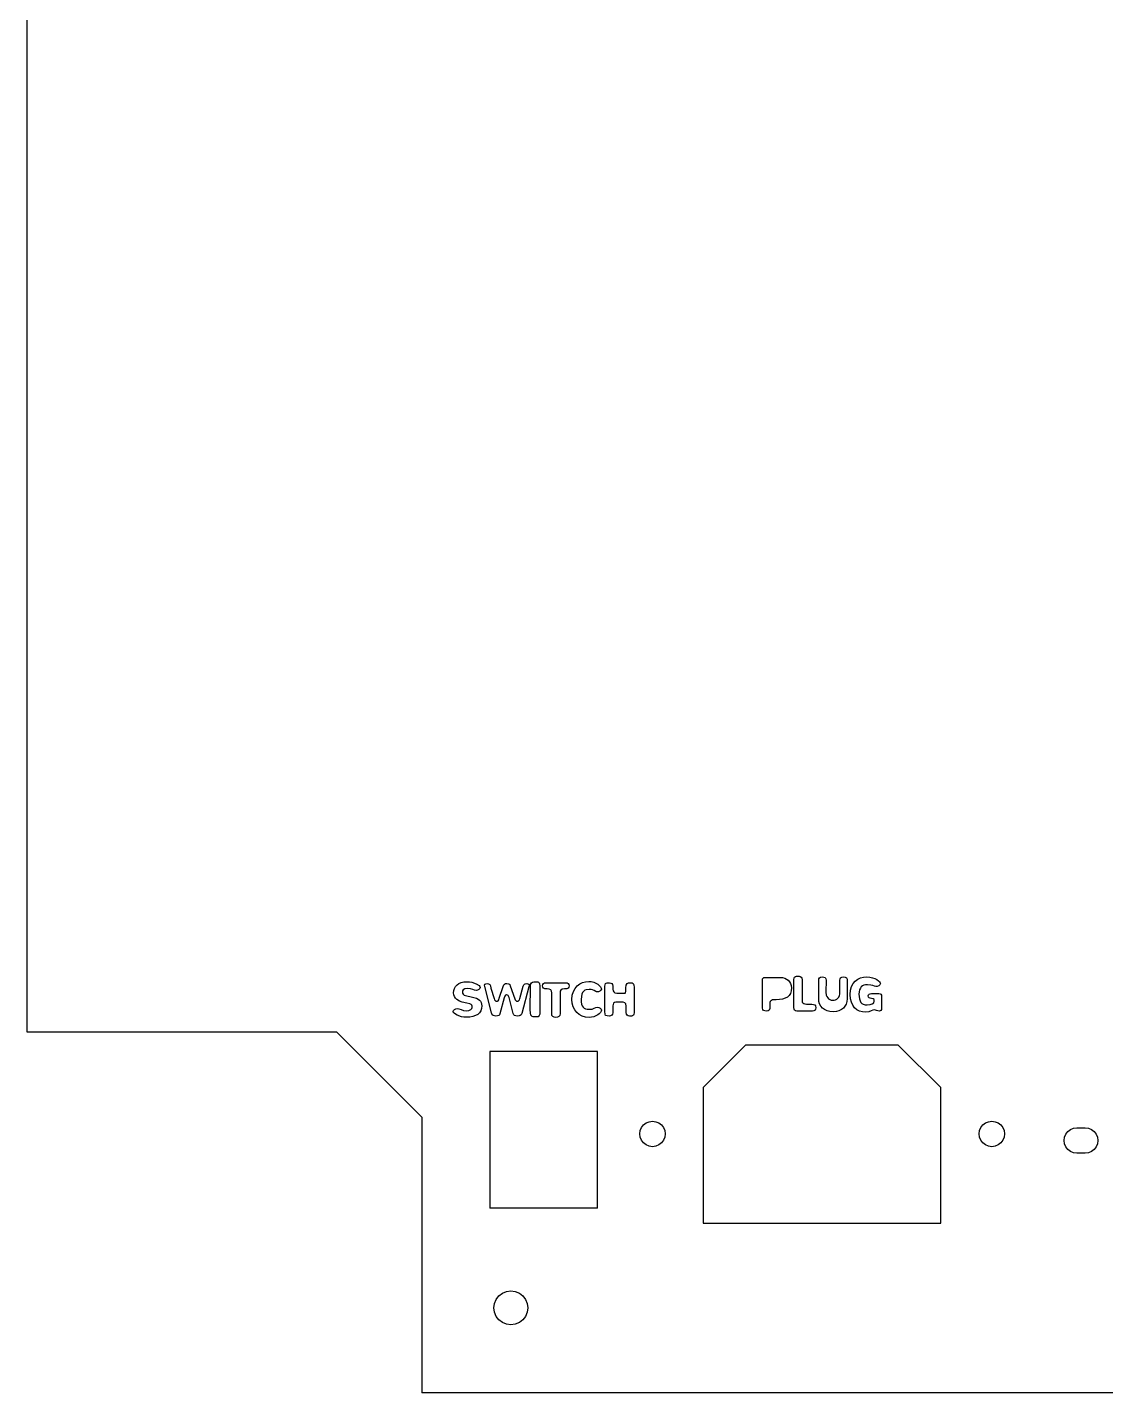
# Model space of a CAD drawing. Header units: metres. Extents: x 140 to 494, y 1172 to 1494.
# Drawn here: x 140.3 to 267.4, y 1171.9 to 1332.9 of the extents above; entities that cross this region are included whole.
import ezdxf

# ---------------------------------------------------------------- set-up
doc = ezdxf.new("R2010")
doc.units = ezdxf.units.M

msp = doc.modelspace()

# ---------------------------------------------------------------- linework, layer by layer
at = {"layer": 'GROUP0'}
for p, q in [((140.27, 1214.37, 0), (140.27, 1452.87, 0)), ((226.92, 1220.52, 0), (226.94, 1220.66, 0)), ((226.92, 1217.21, 0), (226.92, 1220.52, 0)), ((226.94, 1220.66, 0), (227, 1220.76, 0)), ((227, 1220.76, 0), (227.09, 1220.82, 0)), ((227.09, 1220.82, 0), (227.21, 1220.84, 0)), ((227.21, 1220.84, 0), (228.99, 1220.84, 0)), ((228.99, 1220.84, 0), (229.28, 1220.81, 0)), ((229.28, 1220.81, 0), (229.54, 1220.75, 0)), ((229.54, 1220.75, 0), (229.77, 1220.64, 0)), ((229.77, 1220.64, 0), (229.97, 1220.5, 0)), ((229.97, 1220.5, 0), (230.12, 1220.33, 0)), ((230.61, 1220.61, 0), (230.64, 1220.75, 0)), ((230.61, 1217.28, 0), (230.61, 1220.61, 0)), ((230.64, 1220.75, 0), (230.71, 1220.86, 0)), ((230.71, 1220.86, 0), (230.81, 1220.94, 0)), ((230.81, 1220.94, 0), (230.94, 1220.97, 0)), ((230.94, 1220.97, 0), (231.24, 1220.97, 0)), ((231.24, 1220.97, 0), (231.38, 1220.94, 0)), ((231.38, 1220.94, 0), (231.49, 1220.87, 0)), ((231.49, 1220.87, 0), (231.56, 1220.76, 0)), ((231.56, 1220.76, 0), (231.59, 1220.61, 0)), ((231.59, 1220.61, 0), (231.59, 1218.25, 0)), ((233.55, 1218.34, 0), (233.56, 1220.51, 0)), ((233.56, 1220.51, 0), (233.58, 1220.68, 0)), ((233.58, 1220.68, 0), (233.65, 1220.79, 0)), ((233.65, 1220.79, 0), (233.78, 1220.87, 0)), ((233.78, 1220.87, 0), (233.97, 1220.89, 0)), ((233.97, 1220.89, 0), (234.17, 1220.87, 0)), ((234.17, 1220.87, 0), (234.31, 1220.81, 0)), ((234.31, 1220.81, 0), (234.39, 1220.69, 0)), ((234.39, 1220.69, 0), (234.42, 1220.51, 0)), ((234.42, 1220.51, 0), (234.4, 1219.09, 0)), ((236.04, 1219.09, 0), (236.06, 1220.51, 0)), ((236.06, 1220.51, 0), (236.08, 1220.68, 0)), ((236.08, 1220.68, 0), (236.14, 1220.79, 0)), ((236.14, 1220.79, 0), (236.27, 1220.87, 0)), ((236.27, 1220.87, 0), (236.49, 1220.89, 0)), ((236.49, 1220.89, 0), (236.69, 1220.86, 0)), ((236.69, 1220.86, 0), (236.82, 1220.79, 0)), ((236.82, 1220.79, 0), (236.89, 1220.64, 0)), ((236.89, 1220.64, 0), (236.91, 1220.42, 0)), ((236.91, 1220.42, 0), (236.91, 1218.32, 0)), ((237.62, 1220.12, 0), (237.86, 1220.41, 0)), ((237.86, 1220.41, 0), (238.15, 1220.63, 0)), ((238.15, 1220.63, 0), (238.48, 1220.78, 0)), ((238.48, 1220.78, 0), (238.83, 1220.87, 0)), ((238.83, 1220.87, 0), (239.19, 1220.9, 0)), ((239.19, 1220.9, 0), (239.57, 1220.88, 0)), ((239.57, 1220.88, 0), (239.9, 1220.8, 0)), ((239.9, 1220.8, 0), (240.18, 1220.7, 0)), ((240.18, 1220.7, 0), (240.41, 1220.58, 0)), ((240.41, 1220.58, 0), (240.59, 1220.45, 0)), ((240.59, 1220.45, 0), (240.72, 1220.32, 0)), ((190.51, 1219.01, 0), (190.54, 1219.29, 0)), ((190.54, 1218.77, 0), (190.51, 1219.01, 0)), ((190.54, 1219.29, 0), (190.61, 1219.54, 0)), ((190.62, 1218.57, 0), (190.54, 1218.77, 0)), ((190.61, 1219.54, 0), (190.74, 1219.77, 0)), ((190.74, 1219.77, 0), (190.92, 1219.96, 0)), ((190.92, 1219.96, 0), (191.14, 1220.11, 0)), ((191.14, 1220.11, 0), (191.41, 1220.23, 0)), ((191.41, 1220.23, 0), (191.73, 1220.3, 0)), ((191.57, 1219.27, 0), (191.55, 1219.15, 0)), ((191.55, 1219.15, 0), (191.57, 1219, 0)), ((191.64, 1219.37, 0), (191.57, 1219.27, 0)), ((191.57, 1219, 0), (191.65, 1218.87, 0)), ((191.85, 1219.49, 0), (191.64, 1219.37, 0)), ((191.65, 1218.87, 0), (191.76, 1218.76, 0)), ((191.73, 1220.3, 0), (192.09, 1220.32, 0)), ((192.16, 1219.54, 0), (191.85, 1219.49, 0)), ((192.09, 1220.32, 0), (192.39, 1220.31, 0)), ((192.52, 1219.51, 0), (192.16, 1219.54, 0)), ((192.39, 1220.31, 0), (192.67, 1220.26, 0)), ((192.78, 1219.42, 0), (192.52, 1219.51, 0)), ((192.67, 1220.26, 0), (193.17, 1220.09, 0)), ((192.99, 1219.33, 0), (192.78, 1219.42, 0)), ((193.2, 1219.29, 0), (192.99, 1219.33, 0)), ((193.17, 1220.09, 0), (193.52, 1219.87, 0)), ((193.35, 1219.32, 0), (193.2, 1219.29, 0)), ((193.5, 1219.41, 0), (193.35, 1219.32, 0)), ((193.61, 1219.53, 0), (193.5, 1219.41, 0)), ((193.52, 1219.87, 0), (193.62, 1219.76, 0)), ((193.65, 1219.66, 0), (193.61, 1219.53, 0)), ((193.62, 1219.76, 0), (193.65, 1219.66, 0)), ((194.16, 1219.93, 0), (194.21, 1220.03, 0)), ((194.18, 1219.78, 0), (194.16, 1219.93, 0)), ((195, 1216.65, 0), (194.18, 1219.78, 0)), ((194.21, 1220.03, 0), (194.31, 1220.09, 0)), ((194.31, 1220.09, 0), (194.46, 1220.11, 0)), ((194.46, 1220.11, 0), (194.64, 1220.09, 0)), ((194.64, 1220.09, 0), (194.77, 1220.02, 0)), ((194.77, 1220.02, 0), (194.85, 1219.86, 0)), ((194.85, 1219.86, 0), (194.92, 1219.59, 0)), ((194.92, 1219.59, 0), (195.3, 1218.34, 0)), ((195.9, 1218.39, 0), (196.35, 1219.77, 0)), ((196.35, 1219.77, 0), (196.42, 1219.96, 0)), ((196.42, 1219.96, 0), (196.52, 1220.06, 0)), ((196.52, 1220.06, 0), (196.64, 1220.11, 0)), ((196.64, 1220.11, 0), (196.79, 1220.11, 0)), ((196.77, 1218.78, 0), (196.71, 1218.77, 0)), ((196.86, 1218.75, 0), (196.77, 1218.78, 0)), ((196.79, 1220.11, 0), (197.04, 1220.07, 0)), ((197.04, 1220.07, 0), (197.14, 1219.99, 0)), ((197.14, 1219.99, 0), (197.2, 1219.85, 0)), ((197.2, 1219.85, 0), (197.74, 1218.32, 0)), ((198.32, 1218.34, 0), (198.72, 1219.81, 0)), ((199.38, 1219.74, 0), (198.55, 1216.57, 0)), ((198.72, 1219.81, 0), (198.78, 1219.96, 0)), ((198.78, 1219.96, 0), (198.86, 1220.05, 0)), ((198.86, 1220.05, 0), (198.97, 1220.1, 0)), ((198.97, 1220.1, 0), (199.13, 1220.11, 0)), ((199.13, 1220.11, 0), (199.28, 1220.09, 0)), ((199.28, 1220.09, 0), (199.37, 1220.03, 0)), ((199.37, 1220.03, 0), (199.41, 1219.91, 0)), ((199.41, 1219.91, 0), (199.38, 1219.74, 0)), ((199.55, 1217.02, 0), (199.57, 1219.81, 0)), ((199.57, 1219.81, 0), (199.6, 1220.02, 0)), ((199.6, 1220.02, 0), (199.69, 1220.19, 0)), ((199.69, 1220.19, 0), (199.82, 1220.28, 0)), ((199.82, 1220.28, 0), (199.98, 1220.32, 0)), ((199.98, 1220.32, 0), (200.34, 1220.32, 0)), ((200.34, 1220.32, 0), (200.45, 1220.3, 0)), ((200.45, 1220.3, 0), (200.54, 1220.26, 0)), ((200.54, 1220.26, 0), (200.6, 1220.19, 0)), ((200.6, 1220.19, 0), (200.65, 1220.1, 0)), ((200.65, 1220.1, 0), (200.68, 1219.84, 0)), ((200.68, 1219.84, 0), (200.69, 1219.5, 0)), ((200.69, 1219.5, 0), (200.69, 1216.79, 0)), ((201.01, 1219.85, 0), (201.03, 1220.01, 0)), ((201.03, 1219.68, 0), (201.01, 1219.85, 0)), ((201.03, 1220.01, 0), (201.11, 1220.13, 0)), ((201.1, 1219.57, 0), (201.03, 1219.68, 0)), ((201.26, 1219.5, 0), (201.1, 1219.57, 0)), ((201.11, 1220.13, 0), (201.24, 1220.2, 0)), ((201.24, 1220.2, 0), (201.42, 1220.22, 0)), ((201.53, 1219.48, 0), (201.26, 1219.5, 0)), ((201.42, 1220.22, 0), (203.71, 1220.22, 0)), ((201.8, 1219.45, 0), (201.53, 1219.48, 0)), ((201.97, 1219.36, 0), (201.8, 1219.45, 0)), ((202.06, 1219.22, 0), (201.97, 1219.36, 0)), ((202.08, 1219.03, 0), (202.06, 1219.22, 0)), ((202.08, 1216.58, 0), (202.08, 1219.03, 0)), ((203.08, 1219.21, 0), (203.06, 1219.01, 0)), ((203.06, 1219.01, 0), (203.06, 1216.58, 0)), ((203.16, 1219.35, 0), (203.08, 1219.21, 0)), ((203.33, 1219.45, 0), (203.16, 1219.35, 0)), ((203.6, 1219.48, 0), (203.33, 1219.45, 0)), ((203.87, 1219.5, 0), (203.6, 1219.48, 0)), ((203.71, 1220.22, 0), (203.9, 1220.2, 0)), ((204.03, 1219.57, 0), (203.87, 1219.5, 0)), ((203.9, 1220.2, 0), (204.03, 1220.13, 0)), ((204.03, 1220.13, 0), (204.11, 1220.02, 0)), ((204.11, 1219.68, 0), (204.03, 1219.57, 0)), ((204.11, 1220.02, 0), (204.14, 1219.86, 0)), ((204.14, 1219.86, 0), (204.11, 1219.68, 0)), ((204.51, 1218.75, 0), (204.64, 1219.19, 0)), ((204.64, 1219.19, 0), (204.83, 1219.55, 0)), ((204.83, 1219.55, 0), (205.09, 1219.85, 0)), ((205.09, 1219.85, 0), (205.38, 1220.08, 0)), ((205.38, 1220.08, 0), (205.72, 1220.24, 0)), ((205.64, 1218.85, 0), (205.58, 1218.58, 0)), ((205.73, 1219.06, 0), (205.64, 1218.85, 0)), ((205.72, 1220.24, 0), (206.08, 1220.33, 0)), ((205.85, 1219.21, 0), (205.73, 1219.06, 0)), ((205.99, 1219.32, 0), (205.85, 1219.21, 0)), ((206.15, 1219.39, 0), (205.99, 1219.32, 0)), ((206.08, 1220.33, 0), (206.44, 1220.37, 0)), ((206.51, 1219.43, 0), (206.15, 1219.39, 0)), ((206.44, 1220.37, 0), (206.75, 1220.34, 0)), ((206.72, 1219.42, 0), (206.51, 1219.43, 0)), ((206.87, 1219.38, 0), (206.72, 1219.42, 0)), ((206.75, 1220.34, 0), (207.04, 1220.27, 0)), ((207.1, 1219.28, 0), (206.87, 1219.38, 0)), ((207.04, 1220.27, 0), (207.3, 1220.16, 0)), ((207.27, 1219.17, 0), (207.1, 1219.28, 0)), ((207.36, 1219.13, 0), (207.27, 1219.17, 0)), ((207.3, 1220.16, 0), (207.52, 1220.03, 0)), ((207.48, 1219.12, 0), (207.36, 1219.13, 0)), ((207.61, 1219.15, 0), (207.48, 1219.12, 0)), ((207.52, 1220.03, 0), (207.69, 1219.88, 0)), ((207.76, 1219.22, 0), (207.61, 1219.15, 0)), ((207.69, 1219.88, 0), (207.83, 1219.73, 0)), ((207.89, 1219.32, 0), (207.76, 1219.22, 0)), ((207.83, 1219.73, 0), (207.91, 1219.58, 0)), ((207.94, 1219.46, 0), (207.89, 1219.32, 0)), ((207.91, 1219.58, 0), (207.94, 1219.46, 0)), ((208.35, 1219.81, 0), (208.37, 1219.98, 0)), ((208.35, 1216.82, 0), (208.35, 1219.81, 0)), ((208.37, 1219.98, 0), (208.42, 1220.11, 0)), ((208.42, 1220.11, 0), (208.5, 1220.18, 0)), ((208.5, 1220.18, 0), (208.61, 1220.21, 0)), ((208.61, 1220.21, 0), (208.91, 1220.21, 0)), ((208.91, 1220.21, 0), (209.04, 1220.18, 0)), ((209.04, 1220.18, 0), (209.17, 1220.11, 0)), ((209.17, 1220.11, 0), (209.26, 1220, 0)), ((209.26, 1220, 0), (209.29, 1219.82, 0)), ((209.29, 1219.82, 0), (209.29, 1219.46, 0)), ((209.29, 1219.46, 0), (209.31, 1219.26, 0)), ((209.31, 1219.26, 0), (209.39, 1219.12, 0)), ((209.39, 1219.12, 0), (209.53, 1219.03, 0)), ((209.53, 1219.03, 0), (209.75, 1219, 0)), ((209.75, 1219, 0), (210.35, 1219, 0)), ((210.35, 1219, 0), (210.65, 1218.99, 0)), ((210.65, 1218.99, 0), (210.74, 1219, 0)), ((210.74, 1219, 0), (210.79, 1219.03, 0)), ((210.79, 1219.03, 0), (210.83, 1219.2, 0)), ((210.83, 1219.6, 0), (210.87, 1219.92, 0)), ((210.83, 1219.2, 0), (210.83, 1219.6, 0)), ((210.87, 1219.92, 0), (210.97, 1220.11, 0)), ((210.97, 1220.11, 0), (211.14, 1220.2, 0)), ((211.14, 1220.2, 0), (211.38, 1220.22, 0)), ((211.38, 1220.22, 0), (211.57, 1220.2, 0)), ((211.57, 1220.2, 0), (211.7, 1220.13, 0)), ((211.7, 1220.13, 0), (211.77, 1219.96, 0)), ((211.77, 1219.96, 0), (211.79, 1219.67, 0)), ((211.79, 1219.67, 0), (211.79, 1216.68, 0)), ((230.21, 1218.96, 0), (230.06, 1218.72, 0)), ((230.12, 1220.33, 0), (230.24, 1220.12, 0)), ((230.3, 1219.26, 0), (230.21, 1218.96, 0)), ((230.24, 1220.12, 0), (230.31, 1219.89, 0)), ((230.33, 1219.63, 0), (230.3, 1219.26, 0)), ((230.31, 1219.89, 0), (230.33, 1219.63, 0)), ((234.4, 1219.09, 0), (234.45, 1218.73, 0)), ((235.99, 1218.69, 0), (236.03, 1218.87, 0)), ((236.03, 1218.87, 0), (236.04, 1219.09, 0)), ((237.27, 1218.82, 0), (237.31, 1219.33, 0)), ((237.3, 1218.33, 0), (237.27, 1218.82, 0)), ((237.31, 1219.33, 0), (237.43, 1219.76, 0)), ((237.43, 1219.76, 0), (237.62, 1220.12, 0)), ((238.31, 1219.15, 0), (238.29, 1218.88, 0)), ((238.29, 1218.88, 0), (238.31, 1218.57, 0)), ((238.37, 1219.39, 0), (238.31, 1219.15, 0)), ((238.46, 1219.58, 0), (238.37, 1219.39, 0)), ((238.57, 1219.73, 0), (238.46, 1219.58, 0)), ((238.72, 1219.84, 0), (238.57, 1219.73, 0)), ((238.89, 1219.92, 0), (238.72, 1219.84, 0)), ((239.08, 1219.96, 0), (238.89, 1219.92, 0)), ((239.29, 1219.98, 0), (239.08, 1219.96, 0)), ((239.7, 1219.94, 0), (239.29, 1219.98, 0)), ((239.39, 1218.65, 0), (239.42, 1218.78, 0)), ((239.42, 1218.78, 0), (239.49, 1218.87, 0)), ((239.49, 1218.87, 0), (239.6, 1218.92, 0)), ((239.6, 1218.92, 0), (239.77, 1218.94, 0)), ((239.95, 1219.87, 0), (239.7, 1219.94, 0)), ((239.77, 1218.94, 0), (240.65, 1218.94, 0)), ((240.13, 1219.79, 0), (239.95, 1219.87, 0)), ((240.3, 1219.76, 0), (240.13, 1219.79, 0)), ((240.45, 1219.78, 0), (240.3, 1219.76, 0)), ((240.62, 1219.86, 0), (240.45, 1219.78, 0)), ((240.76, 1219.97, 0), (240.62, 1219.86, 0)), ((240.65, 1218.94, 0), (240.79, 1218.92, 0)), ((240.72, 1220.32, 0), (240.8, 1220.2, 0)), ((240.81, 1220.04, 0), (240.76, 1219.97, 0)), ((240.79, 1218.92, 0), (240.88, 1218.85, 0)), ((240.8, 1220.2, 0), (240.82, 1220.12, 0)), ((240.82, 1220.12, 0), (240.81, 1220.04, 0)), ((240.88, 1218.85, 0), (240.94, 1218.73, 0)), ((190.74, 1218.39, 0), (190.62, 1218.57, 0)), ((190.88, 1218.25, 0), (190.74, 1218.39, 0)), ((190.77, 1217.15, 0), (190.92, 1217.18, 0)), ((191.21, 1218.04, 0), (190.88, 1218.25, 0)), ((190.92, 1217.18, 0), (191.14, 1217.14, 0)), ((191.52, 1217.93, 0), (191.21, 1218.04, 0)), ((192.07, 1217.8, 0), (191.52, 1217.93, 0)), ((191.76, 1218.76, 0), (191.91, 1218.71, 0)), ((191.91, 1218.71, 0), (192.76, 1218.53, 0)), ((192.44, 1217.71, 0), (192.07, 1217.8, 0)), ((192.57, 1217.65, 0), (192.44, 1217.71, 0)), ((192.53, 1217.06, 0), (192.67, 1217.18, 0)), ((192.65, 1217.57, 0), (192.57, 1217.65, 0)), ((192.7, 1217.45, 0), (192.65, 1217.57, 0)), ((192.67, 1217.18, 0), (192.72, 1217.3, 0)), ((192.72, 1217.3, 0), (192.7, 1217.45, 0)), ((192.76, 1218.53, 0), (193.23, 1218.38, 0)), ((193.23, 1218.38, 0), (193.42, 1218.28, 0)), ((193.42, 1218.28, 0), (193.57, 1218.16, 0)), ((193.57, 1218.16, 0), (193.68, 1218.03, 0)), ((193.68, 1218.03, 0), (193.76, 1217.87, 0)), ((193.8, 1217.17, 0), (193.71, 1216.9, 0)), ((193.76, 1217.87, 0), (193.81, 1217.68, 0)), ((193.83, 1217.47, 0), (193.8, 1217.17, 0)), ((193.81, 1217.68, 0), (193.83, 1217.47, 0)), ((195.3, 1218.34, 0), (195.35, 1218.21, 0)), ((195.35, 1218.21, 0), (195.41, 1218.11, 0)), ((195.41, 1218.11, 0), (195.49, 1218.04, 0)), ((195.49, 1218.04, 0), (195.57, 1218.02, 0)), ((195.57, 1218.02, 0), (195.7, 1218.04, 0)), ((195.7, 1218.04, 0), (195.78, 1218.08, 0)), ((195.78, 1218.08, 0), (195.85, 1218.19, 0)), ((195.85, 1218.19, 0), (195.9, 1218.39, 0)), ((196.48, 1218.45, 0), (195.97, 1216.56, 0)), ((196.55, 1218.63, 0), (196.48, 1218.45, 0)), ((196.63, 1218.73, 0), (196.55, 1218.63, 0)), ((196.71, 1218.77, 0), (196.63, 1218.73, 0)), ((196.94, 1218.69, 0), (196.86, 1218.75, 0)), ((197.06, 1218.46, 0), (196.94, 1218.69, 0)), ((197.55, 1216.59, 0), (197.06, 1218.46, 0)), ((197.74, 1218.32, 0), (197.79, 1218.2, 0)), ((197.79, 1218.2, 0), (197.86, 1218.1, 0)), ((197.86, 1218.1, 0), (197.94, 1218.04, 0)), ((197.94, 1218.04, 0), (198.04, 1218.02, 0)), ((198.04, 1218.02, 0), (198.12, 1218.04, 0)), ((198.12, 1218.04, 0), (198.2, 1218.11, 0)), ((198.2, 1218.11, 0), (198.27, 1218.21, 0)), ((198.27, 1218.21, 0), (198.32, 1218.34, 0)), ((204.47, 1218.24, 0), (204.51, 1218.75, 0)), ((204.5, 1217.79, 0), (204.47, 1218.24, 0)), ((204.62, 1217.38, 0), (204.5, 1217.79, 0)), ((204.8, 1217.02, 0), (204.62, 1217.38, 0)), ((205.58, 1218.58, 0), (205.56, 1218.24, 0)), ((205.56, 1218.24, 0), (205.57, 1217.95, 0)), ((205.57, 1217.95, 0), (205.61, 1217.7, 0)), ((205.61, 1217.7, 0), (205.68, 1217.5, 0)), ((205.68, 1217.5, 0), (205.77, 1217.34, 0)), ((205.77, 1217.34, 0), (205.9, 1217.23, 0)), ((205.9, 1217.23, 0), (206.06, 1217.14, 0)), ((206.84, 1217.11, 0), (207.1, 1217.2, 0)), ((207.1, 1217.2, 0), (207.29, 1217.28, 0)), ((207.29, 1217.28, 0), (207.48, 1217.32, 0)), ((207.48, 1217.32, 0), (207.65, 1217.29, 0)), ((207.65, 1217.29, 0), (207.8, 1217.22, 0)), ((207.8, 1217.22, 0), (207.91, 1217.11, 0)), ((209.31, 1217.65, 0), (209.29, 1217.48, 0)), ((209.29, 1217.48, 0), (209.29, 1216.68, 0)), ((209.36, 1217.8, 0), (209.31, 1217.65, 0)), ((209.47, 1217.89, 0), (209.36, 1217.8, 0)), ((209.63, 1217.92, 0), (209.47, 1217.89, 0)), ((210.32, 1217.92, 0), (209.63, 1217.92, 0)), ((210.52, 1217.91, 0), (210.32, 1217.92, 0)), ((210.69, 1217.86, 0), (210.52, 1217.91, 0)), ((210.81, 1217.72, 0), (210.69, 1217.86, 0)), ((210.85, 1217.44, 0), (210.81, 1217.72, 0)), ((210.85, 1216.69, 0), (210.85, 1217.44, 0)), ((226.95, 1217.05, 0), (226.92, 1217.21, 0)), ((227.79, 1217.17, 0), (227.77, 1217.07, 0)), ((227.8, 1217.87, 0), (227.79, 1217.55, 0)), ((227.79, 1217.55, 0), (227.79, 1217.17, 0)), ((227.83, 1217.98, 0), (227.8, 1217.87, 0)), ((227.89, 1218.07, 0), (227.83, 1217.98, 0)), ((227.98, 1218.13, 0), (227.89, 1218.07, 0)), ((228.12, 1218.18, 0), (227.98, 1218.13, 0)), ((228.54, 1218.21, 0), (228.12, 1218.18, 0)), ((228.94, 1218.23, 0), (228.54, 1218.21, 0)), ((229.29, 1218.28, 0), (228.94, 1218.23, 0)), ((229.6, 1218.38, 0), (229.29, 1218.28, 0)), ((229.86, 1218.52, 0), (229.6, 1218.38, 0)), ((230.06, 1218.72, 0), (229.86, 1218.52, 0)), ((230.64, 1217.1, 0), (230.61, 1217.28, 0)), ((231.59, 1218.25, 0), (231.62, 1217.93, 0)), ((231.62, 1217.93, 0), (231.68, 1217.84, 0)), ((231.68, 1217.84, 0), (231.78, 1217.77, 0)), ((231.78, 1217.77, 0), (231.92, 1217.72, 0)), ((231.92, 1217.72, 0), (232.12, 1217.7, 0)), ((232.12, 1217.7, 0), (232.73, 1217.68, 0)), ((232.73, 1217.68, 0), (232.94, 1217.66, 0)), ((232.94, 1217.66, 0), (233.09, 1217.61, 0)), ((233.09, 1217.61, 0), (233.19, 1217.49, 0)), ((233.19, 1217.49, 0), (233.22, 1217.27, 0)), ((233.22, 1217.27, 0), (233.19, 1217.1, 0)), ((233.57, 1218.01, 0), (233.55, 1218.34, 0)), ((233.66, 1217.71, 0), (233.57, 1218.01, 0)), ((233.79, 1217.45, 0), (233.66, 1217.71, 0)), ((233.98, 1217.23, 0), (233.79, 1217.45, 0)), ((234.23, 1217.05, 0), (233.98, 1217.23, 0)), ((234.45, 1218.73, 0), (234.52, 1218.57, 0)), ((234.52, 1218.57, 0), (234.61, 1218.43, 0)), ((234.61, 1218.43, 0), (234.72, 1218.31, 0)), ((234.72, 1218.31, 0), (234.86, 1218.22, 0)), ((234.86, 1218.22, 0), (235.02, 1218.17, 0)), ((235.02, 1218.17, 0), (235.21, 1218.15, 0)), ((235.21, 1218.15, 0), (235.39, 1218.17, 0)), ((235.39, 1218.17, 0), (235.54, 1218.21, 0)), ((235.54, 1218.21, 0), (235.68, 1218.29, 0)), ((235.68, 1218.29, 0), (235.81, 1218.39, 0)), ((235.81, 1218.39, 0), (235.91, 1218.52, 0)), ((235.91, 1218.52, 0), (235.99, 1218.69, 0)), ((236.46, 1217.22, 0), (236.22, 1217.04, 0)), ((236.65, 1217.44, 0), (236.46, 1217.22, 0)), ((236.79, 1217.7, 0), (236.65, 1217.44, 0)), ((236.88, 1217.99, 0), (236.79, 1217.7, 0)), ((236.91, 1218.32, 0), (236.88, 1217.99, 0)), ((237.4, 1217.91, 0), (237.3, 1218.33, 0)), ((237.57, 1217.55, 0), (237.4, 1217.91, 0)), ((237.78, 1217.26, 0), (237.57, 1217.55, 0)), ((238.05, 1217.03, 0), (237.78, 1217.26, 0)), ((238.31, 1218.57, 0), (238.35, 1218.3, 0)), ((238.35, 1218.3, 0), (238.42, 1218.08, 0)), ((238.42, 1218.08, 0), (238.51, 1217.9, 0)), ((238.51, 1217.9, 0), (238.64, 1217.77, 0)), ((238.64, 1217.77, 0), (238.81, 1217.68, 0)), ((238.81, 1217.68, 0), (239.02, 1217.62, 0)), ((239.02, 1217.62, 0), (239.27, 1217.6, 0)), ((239.27, 1217.6, 0), (239.62, 1217.63, 0)), ((239.41, 1218.53, 0), (239.39, 1218.65, 0)), ((239.48, 1218.45, 0), (239.41, 1218.53, 0)), ((239.6, 1218.39, 0), (239.48, 1218.45, 0)), ((239.79, 1218.36, 0), (239.6, 1218.39, 0)), ((239.62, 1217.63, 0), (239.87, 1217.71, 0)), ((239.99, 1218.31, 0), (239.79, 1218.36, 0)), ((239.87, 1217.71, 0), (240.03, 1217.84, 0)), ((240.08, 1218.23, 0), (239.99, 1218.31, 0)), ((240.03, 1217.84, 0), (240.08, 1218.04, 0)), ((240.09, 1218.13, 0), (240.08, 1218.23, 0)), ((240.08, 1218.04, 0), (240.09, 1218.13, 0)), ((240.94, 1218.73, 0), (240.96, 1218.57, 0)), ((240.96, 1217.17, 0), (240.94, 1217.04, 0)), ((240.96, 1218.57, 0), (240.96, 1217.17, 0)), ((190.45, 1216.83, 0), (190.5, 1216.95, 0)), ((190.48, 1216.73, 0), (190.45, 1216.83, 0)), ((190.58, 1216.62, 0), (190.48, 1216.73, 0)), ((190.5, 1216.95, 0), (190.62, 1217.07, 0)), ((190.73, 1216.5, 0), (190.58, 1216.62, 0)), ((190.62, 1217.07, 0), (190.77, 1217.15, 0)), ((190.92, 1216.4, 0), (190.73, 1216.5, 0)), ((191.43, 1216.21, 0), (190.92, 1216.4, 0)), ((191.14, 1217.14, 0), (191.4, 1217.04, 0)), ((191.4, 1217.04, 0), (191.7, 1216.95, 0)), ((191.73, 1216.16, 0), (191.43, 1216.21, 0)), ((191.7, 1216.95, 0), (192.06, 1216.91, 0)), ((192.05, 1216.14, 0), (191.73, 1216.16, 0)), ((192.45, 1216.16, 0), (192.05, 1216.14, 0)), ((192.06, 1216.91, 0), (192.33, 1216.95, 0)), ((192.33, 1216.95, 0), (192.53, 1217.06, 0)), ((192.8, 1216.22, 0), (192.45, 1216.16, 0)), ((193.11, 1216.33, 0), (192.8, 1216.22, 0)), ((193.36, 1216.48, 0), (193.11, 1216.33, 0)), ((193.57, 1216.67, 0), (193.36, 1216.48, 0)), ((193.71, 1216.9, 0), (193.57, 1216.67, 0)), ((195.08, 1216.44, 0), (195, 1216.65, 0)), ((195.2, 1216.33, 0), (195.08, 1216.44, 0)), ((195.34, 1216.29, 0), (195.2, 1216.33, 0)), ((195.5, 1216.28, 0), (195.34, 1216.29, 0)), ((195.7, 1216.29, 0), (195.5, 1216.28, 0)), ((195.83, 1216.33, 0), (195.7, 1216.29, 0)), ((195.92, 1216.42, 0), (195.83, 1216.33, 0)), ((195.97, 1216.56, 0), (195.92, 1216.42, 0)), ((197.62, 1216.43, 0), (197.55, 1216.59, 0)), ((197.71, 1216.34, 0), (197.62, 1216.43, 0)), ((197.85, 1216.29, 0), (197.71, 1216.34, 0)), ((198.06, 1216.28, 0), (197.85, 1216.29, 0)), ((198.23, 1216.29, 0), (198.06, 1216.28, 0)), ((198.38, 1216.33, 0), (198.23, 1216.29, 0)), ((198.48, 1216.41, 0), (198.38, 1216.33, 0)), ((198.55, 1216.57, 0), (198.48, 1216.41, 0)), ((199.57, 1216.65, 0), (199.55, 1217.02, 0)), ((199.64, 1216.39, 0), (199.57, 1216.65, 0)), ((199.7, 1216.3, 0), (199.64, 1216.39, 0)), ((199.79, 1216.23, 0), (199.7, 1216.3, 0)), ((199.9, 1216.19, 0), (199.79, 1216.23, 0)), ((200.03, 1216.18, 0), (199.9, 1216.19, 0)), ((200.3, 1216.18, 0), (200.03, 1216.18, 0)), ((200.5, 1216.21, 0), (200.3, 1216.18, 0)), ((200.62, 1216.33, 0), (200.5, 1216.21, 0)), ((200.67, 1216.52, 0), (200.62, 1216.33, 0)), ((200.69, 1216.79, 0), (200.67, 1216.52, 0)), ((202.11, 1216.36, 0), (202.08, 1216.58, 0)), ((202.2, 1216.22, 0), (202.11, 1216.36, 0)), ((202.36, 1216.15, 0), (202.2, 1216.22, 0)), ((202.57, 1216.13, 0), (202.36, 1216.15, 0)), ((202.78, 1216.15, 0), (202.57, 1216.13, 0)), ((202.94, 1216.22, 0), (202.78, 1216.15, 0)), ((203.03, 1216.35, 0), (202.94, 1216.22, 0)), ((203.06, 1216.58, 0), (203.03, 1216.35, 0)), ((205.03, 1216.71, 0), (204.8, 1217.02, 0)), ((205.33, 1216.46, 0), (205.03, 1216.71, 0)), ((205.67, 1216.27, 0), (205.33, 1216.46, 0)), ((206.06, 1216.16, 0), (205.67, 1216.27, 0)), ((206.06, 1217.14, 0), (206.26, 1217.09, 0)), ((206.5, 1216.12, 0), (206.06, 1216.16, 0)), ((206.26, 1217.09, 0), (206.48, 1217.08, 0)), ((206.48, 1217.08, 0), (206.84, 1217.11, 0)), ((206.76, 1216.14, 0), (206.5, 1216.12, 0)), ((207.03, 1216.21, 0), (206.76, 1216.14, 0)), ((207.28, 1216.31, 0), (207.03, 1216.21, 0)), ((207.5, 1216.43, 0), (207.28, 1216.31, 0)), ((207.68, 1216.56, 0), (207.5, 1216.43, 0)), ((207.82, 1216.71, 0), (207.68, 1216.56, 0)), ((207.92, 1216.86, 0), (207.82, 1216.71, 0)), ((207.91, 1217.11, 0), (207.95, 1216.99, 0)), ((207.95, 1216.99, 0), (207.92, 1216.86, 0)), ((208.37, 1216.52, 0), (208.35, 1216.82, 0)), ((208.44, 1216.36, 0), (208.37, 1216.52, 0)), ((208.6, 1216.29, 0), (208.44, 1216.36, 0)), ((208.88, 1216.28, 0), (208.6, 1216.29, 0)), ((209.03, 1216.3, 0), (208.88, 1216.28, 0)), ((209.16, 1216.37, 0), (209.03, 1216.3, 0)), ((209.25, 1216.5, 0), (209.16, 1216.37, 0)), ((209.29, 1216.68, 0), (209.25, 1216.5, 0)), ((210.88, 1216.51, 0), (210.85, 1216.69, 0)), ((210.97, 1216.38, 0), (210.88, 1216.51, 0)), ((211.1, 1216.3, 0), (210.97, 1216.38, 0)), ((211.24, 1216.28, 0), (211.1, 1216.3, 0)), ((211.49, 1216.28, 0), (211.24, 1216.28, 0)), ((211.62, 1216.3, 0), (211.49, 1216.28, 0)), ((211.72, 1216.38, 0), (211.62, 1216.3, 0)), ((211.77, 1216.5, 0), (211.72, 1216.38, 0)), ((211.79, 1216.68, 0), (211.77, 1216.5, 0)), ((227.03, 1216.94, 0), (226.95, 1217.05, 0)), ((227.19, 1216.88, 0), (227.03, 1216.94, 0)), ((227.44, 1216.86, 0), (227.19, 1216.88, 0)), ((227.6, 1216.89, 0), (227.44, 1216.86, 0)), ((227.71, 1216.97, 0), (227.6, 1216.89, 0)), ((227.77, 1217.07, 0), (227.71, 1216.97, 0)), ((230.7, 1216.97, 0), (230.64, 1217.1, 0)), ((230.81, 1216.9, 0), (230.7, 1216.97, 0)), ((230.97, 1216.87, 0), (230.81, 1216.9, 0)), ((232.81, 1216.87, 0), (230.97, 1216.87, 0)), ((232.99, 1216.9, 0), (232.81, 1216.87, 0)), ((233.12, 1216.97, 0), (232.99, 1216.9, 0)), ((233.19, 1217.1, 0), (233.12, 1216.97, 0)), ((234.53, 1216.91, 0), (234.23, 1217.05, 0)), ((234.88, 1216.82, 0), (234.53, 1216.91, 0)), ((235.28, 1216.8, 0), (234.88, 1216.82, 0)), ((235.63, 1216.82, 0), (235.28, 1216.8, 0)), ((235.94, 1216.9, 0), (235.63, 1216.82, 0)), ((236.22, 1217.04, 0), (235.94, 1216.9, 0)), ((238.37, 1216.87, 0), (238.05, 1217.03, 0)), ((238.73, 1216.78, 0), (238.37, 1216.87, 0)), ((239.12, 1216.75, 0), (238.73, 1216.78, 0)), ((239.47, 1216.79, 0), (239.12, 1216.75, 0)), ((239.72, 1216.88, 0), (239.47, 1216.79, 0)), ((239.93, 1216.97, 0), (239.72, 1216.88, 0)), ((240.13, 1217.01, 0), (239.93, 1216.97, 0)), ((240.25, 1216.98, 0), (240.13, 1217.01, 0)), ((240.38, 1216.93, 0), (240.25, 1216.98, 0)), ((240.51, 1216.89, 0), (240.38, 1216.93, 0)), ((240.68, 1216.87, 0), (240.51, 1216.89, 0)), ((240.79, 1216.88, 0), (240.68, 1216.87, 0)), ((240.88, 1216.94, 0), (240.79, 1216.88, 0)), ((240.94, 1217.04, 0), (240.88, 1216.94, 0)), ((176.77, 1214.37, 0), (140.27, 1214.37, 0)), ((176.77, 1214.37, 0), (186.77, 1204.37, 0)), ((224.93, 1212.87, 0), (219.93, 1207.87, 0)), ((242.93, 1212.87, 0), (224.93, 1212.87, 0)), ((247.93, 1207.87, 0), (242.93, 1212.87, 0)), ((194.78, 1212.12, 0), (194.77, 1193.62, 0)), ((207.48, 1212.12, 0), (194.78, 1212.12, 0)), ((207.47, 1193.62, 0), (207.48, 1212.12, 0)), ((219.93, 1207.87, 0), (219.93, 1191.87, 0)), ((247.93, 1191.87, 0), (247.93, 1207.87, 0)), ((186.77, 1204.37, 0), (186.77, 1171.87, 0)), ((212.45, 1202.38, 0), (212.5, 1202.77, 0)), ((212.5, 1202.77, 0), (212.65, 1203.13, 0)), ((212.65, 1203.13, 0), (212.89, 1203.45, 0)), ((212.89, 1203.45, 0), (213.2, 1203.68, 0)), ((213.2, 1203.68, 0), (213.56, 1203.83, 0)), ((213.56, 1203.83, 0), (213.95, 1203.88, 0)), ((213.95, 1203.88, 0), (214.34, 1203.83, 0)), ((214.34, 1203.83, 0), (214.7, 1203.68, 0)), ((214.7, 1203.68, 0), (215.01, 1203.45, 0)), ((215.01, 1203.45, 0), (215.25, 1203.13, 0)), ((215.25, 1203.13, 0), (215.4, 1202.77, 0)), ((215.4, 1202.77, 0), (215.45, 1202.38, 0)), ((252.46, 1202.38, 0), (252.51, 1202.77, 0)), ((252.51, 1202.77, 0), (252.66, 1203.13, 0)), ((252.66, 1203.13, 0), (252.9, 1203.45, 0)), ((252.9, 1203.45, 0), (253.21, 1203.68, 0)), ((253.21, 1203.68, 0), (253.57, 1203.83, 0)), ((253.57, 1203.83, 0), (253.96, 1203.88, 0)), ((253.96, 1203.88, 0), (254.35, 1203.83, 0)), ((254.35, 1203.83, 0), (254.71, 1203.68, 0)), ((254.71, 1203.68, 0), (255.02, 1203.45, 0)), ((255.02, 1203.45, 0), (255.26, 1203.13, 0)), ((255.26, 1203.13, 0), (255.41, 1202.77, 0)), ((255.41, 1202.77, 0), (255.46, 1202.38, 0)), ((262.67, 1202.37, 0), (262.91, 1202.68, 0)), ((262.91, 1202.68, 0), (263.22, 1202.92, 0)), ((263.22, 1202.92, 0), (263.58, 1203.07, 0)), ((263.58, 1203.07, 0), (263.97, 1203.12, 0)), ((263.97, 1203.12, 0), (264.97, 1203.12, 0)), ((264.97, 1203.12, 0), (265.36, 1203.07, 0)), ((265.36, 1203.07, 0), (265.72, 1202.92, 0)), ((265.72, 1202.92, 0), (266.03, 1202.68, 0)), ((266.03, 1202.68, 0), (266.27, 1202.37, 0)), ((212.5, 1202, 0), (212.45, 1202.38, 0)), ((212.65, 1201.63, 0), (212.5, 1202, 0)), ((212.89, 1201.32, 0), (212.65, 1201.63, 0)), ((213.2, 1201.09, 0), (212.89, 1201.32, 0)), ((213.56, 1200.94, 0), (213.2, 1201.09, 0)), ((214.7, 1201.09, 0), (214.34, 1200.94, 0)), ((215.01, 1201.32, 0), (214.7, 1201.09, 0)), ((215.25, 1201.63, 0), (215.01, 1201.32, 0)), ((215.4, 1202, 0), (215.25, 1201.63, 0)), ((215.45, 1202.38, 0), (215.4, 1202, 0)), ((252.51, 1202, 0), (252.46, 1202.38, 0)), ((252.66, 1201.63, 0), (252.51, 1202, 0)), ((252.9, 1201.32, 0), (252.66, 1201.63, 0)), ((253.21, 1201.09, 0), (252.9, 1201.32, 0)), ((253.57, 1200.94, 0), (253.21, 1201.09, 0)), ((254.71, 1201.09, 0), (254.35, 1200.94, 0)), ((255.02, 1201.32, 0), (254.71, 1201.09, 0)), ((255.26, 1201.63, 0), (255.02, 1201.32, 0)), ((255.41, 1202, 0), (255.26, 1201.63, 0)), ((255.46, 1202.38, 0), (255.41, 1202, 0)), ((262.47, 1201.62, 0), (262.52, 1202.01, 0)), ((262.52, 1201.23, 0), (262.47, 1201.62, 0)), ((262.52, 1202.01, 0), (262.67, 1202.37, 0)), ((262.67, 1200.87, 0), (262.52, 1201.23, 0)), ((266.27, 1202.37, 0), (266.42, 1202.01, 0)), ((266.42, 1201.23, 0), (266.27, 1200.87, 0)), ((266.42, 1202.01, 0), (266.47, 1201.62, 0)), ((266.47, 1201.62, 0), (266.42, 1201.23, 0)), ((213.95, 1200.88, 0), (213.56, 1200.94, 0)), ((214.34, 1200.94, 0), (213.95, 1200.88, 0)), ((253.96, 1200.88, 0), (253.57, 1200.94, 0)), ((254.35, 1200.94, 0), (253.96, 1200.88, 0)), ((262.91, 1200.56, 0), (262.67, 1200.87, 0)), ((263.22, 1200.32, 0), (262.91, 1200.56, 0)), ((263.58, 1200.17, 0), (263.22, 1200.32, 0)), ((263.97, 1200.12, 0), (263.58, 1200.17, 0)), ((264.97, 1200.12, 0), (263.97, 1200.12, 0)), ((265.36, 1200.17, 0), (264.97, 1200.12, 0)), ((265.72, 1200.32, 0), (265.36, 1200.17, 0)), ((266.03, 1200.56, 0), (265.72, 1200.32, 0)), ((266.27, 1200.87, 0), (266.03, 1200.56, 0)), ((207.47, 1193.62, 0), (194.77, 1193.62, 0)), ((219.93, 1191.87, 0), (247.93, 1191.87, 0)), ((195.86, 1183.29, 0), (196.27, 1183.6, 0)), ((196.27, 1183.6, 0), (196.76, 1183.8, 0)), ((196.76, 1183.8, 0), (197.27, 1183.87, 0)), ((197.27, 1183.87, 0), (197.79, 1183.8, 0)), ((197.79, 1183.8, 0), (198.27, 1183.6, 0)), ((198.27, 1183.6, 0), (198.69, 1183.29, 0)), ((195.27, 1181.87, 0), (195.34, 1182.39, 0)), ((195.34, 1181.35, 0), (195.27, 1181.87, 0)), ((195.34, 1182.39, 0), (195.54, 1182.87, 0)), ((195.54, 1182.87, 0), (195.86, 1183.29, 0)), ((198.69, 1183.29, 0), (199, 1182.87, 0)), ((199, 1182.87, 0), (199.2, 1182.39, 0)), ((199.2, 1182.39, 0), (199.27, 1181.87, 0)), ((199.27, 1181.87, 0), (199.2, 1181.35, 0)), ((195.54, 1180.87, 0), (195.34, 1181.35, 0)), ((195.86, 1180.46, 0), (195.54, 1180.87, 0)), ((196.27, 1180.14, 0), (195.86, 1180.46, 0)), ((196.76, 1179.94, 0), (196.27, 1180.14, 0)), ((198.27, 1180.14, 0), (197.79, 1179.94, 0)), ((198.69, 1180.46, 0), (198.27, 1180.14, 0)), ((199, 1180.87, 0), (198.69, 1180.46, 0)), ((199.2, 1181.35, 0), (199, 1180.87, 0)), ((197.27, 1179.87, 0), (196.76, 1179.94, 0)), ((197.79, 1179.94, 0), (197.27, 1179.87, 0)), ((447.77, 1171.87, 0), (186.77, 1171.87, 0))]:
    msp.add_line(p, q, dxfattribs=at)

doc.saveas('drawing.dxf')
